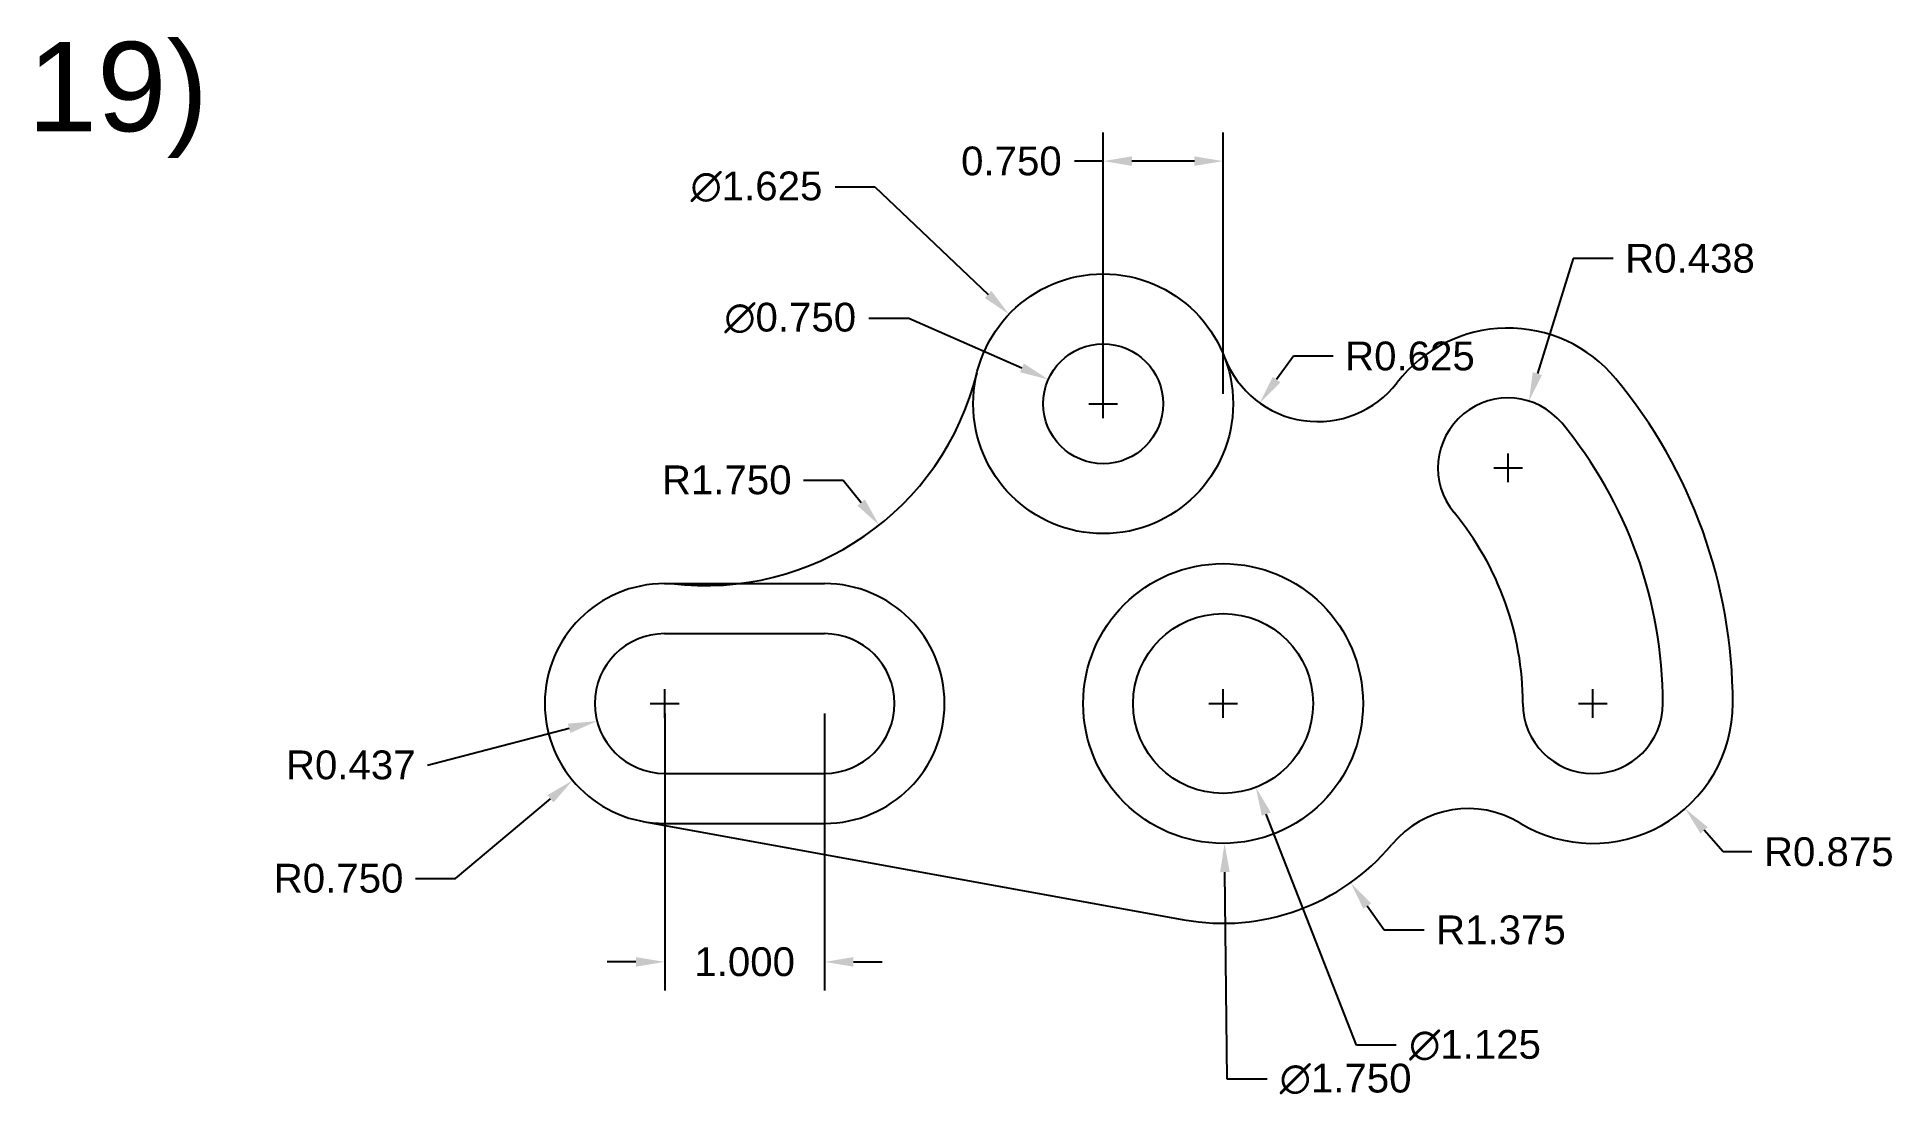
# Model space of a CAD drawing. Header units: millimetres. Extents: x 17.6 to 29.2, y 6 to 12.6.
import ezdxf

# ---------------------------------------------------------------- set-up
doc = ezdxf.new("R2010")
doc.units = ezdxf.units.MM
doc.header["$MEASUREMENT"] = 0
doc.linetypes.add('ACAD_ISO02W100', pattern=[15, 12, -3])
doc.styles.get("Standard").update_dxf_attribs({"font": 'arial.ttf'})
doc.dimstyles.get("Standard").update_dxf_attribs({"dimtxt": 0.18, "dimasz": 0.18, "dimexe": 0.18, "dimexo": 0.0625, "dimgap": 0.09, "dimtad": 0, "dimtih": 1, "dimtoh": 1, "dimdec": 3, "dimzin": 0, "dimdsep": 46, "dimtxsty": 'Standard', "dimcen": 0.09, "dimadec": 0, "dimazin": 0, "dimtfac": 1, "dimtdec": 3, "dimtofl": 0, "dimtmove": 0, "dimatfit": 3, "dimfxl": 1, "dimtolj": 1, "dimtzin": 0, "dimarcsym": 0})

# ---------------------------------------------------------------- blocks, each defined once
blk = doc.blocks.new('*D1')
at = {"color": 0, "lineweight": -2, "transparency": 16777216}
for p, q in [((21.557, 8.404), (21.557, 6.67)), ((22.557, 8.404), (22.557, 6.67))]:
    blk.add_line(p, q, dxfattribs=at)
at = {"color": 0, "linetype": 'ACAD_ISO02W100', "lineweight": -2, "transparency": 16777216}
for p, q in [((21.377, 6.85), (21.197, 6.85)), ((22.737, 6.85), (22.917, 6.85))]:
    blk.add_line(p, q, dxfattribs=at)
at = {"color": 0, "transparency": 16777216}
for points in [[(21.377, 6.88), (21.377, 6.82), (21.557, 6.85)], [(22.737, 6.88), (22.737, 6.82), (22.557, 6.85)]]:
    blk.add_solid(points, dxfattribs=at)
at = {"layer": 'Defpoints', "color": 0, "transparency": 16777216}
for p in [(21.557, 8.466), (22.557, 8.466), (22.557, 6.85)]:
    blk.add_point(p, dxfattribs=at)
at = {"color": 0, "transparency": 16777216, "insert": (22.057, 6.85), "char_height": 0.18, "attachment_point": 5}
blk.add_mtext('\\A1;1.000', dxfattribs=at)
blk = doc.blocks.new('*D2')
at = {"color": 0, "lineweight": -2, "transparency": 16777216}
for p, q in [((24.299, 10.404), (24.299, 12.039)), ((25.049, 10.404), (25.049, 12.039))]:
    blk.add_line(p, q, dxfattribs=at)
at = {"color": 0, "linetype": 'ACAD_ISO02W100', "lineweight": -2, "transparency": 16777216}
for p, q in [((24.299, 11.859), (24.119, 11.859)), ((24.869, 11.859), (24.479, 11.859))]:
    blk.add_line(p, q, dxfattribs=at)
at = {"color": 0, "transparency": 16777216}
for points in [[(24.479, 11.889), (24.479, 11.829), (24.299, 11.859)], [(24.869, 11.889), (24.869, 11.829), (25.049, 11.859)]]:
    blk.add_solid(points, dxfattribs=at)
at = {"layer": 'Defpoints', "color": 0, "transparency": 16777216}
for p in [(24.299, 11.859), (24.299, 10.341), (25.049, 10.341)]:
    blk.add_point(p, dxfattribs=at)
at = {"color": 0, "transparency": 16777216, "insert": (23.725, 11.859), "char_height": 0.18, "attachment_point": 5}
blk.add_mtext('\\A1;0.750', dxfattribs=at)
blk = doc.blocks.new('*D3')
at = {"color": 0, "linetype": 'ACAD_ISO02W100', "lineweight": -2, "transparency": 16777216}
for p, q in [((22.834, 10.877), (23.084, 10.877)), ((23.084, 10.877), (23.791, 10.565))]:
    blk.add_line(p, q, dxfattribs=at)
at = {"color": 0, "lineweight": -2, "transparency": 16777216}
for p, q in [((24.209, 10.341), (24.389, 10.341)), ((24.299, 10.251), (24.299, 10.431))]:
    blk.add_line(p, q, dxfattribs=at)
at = {"color": 0, "transparency": 16777216}
blk.add_solid([(23.803, 10.593), (23.779, 10.538), (23.956, 10.493)], dxfattribs=at)
at = {"layer": 'Defpoints', "color": 0, "transparency": 16777216}
for p in [(23.956, 10.493), (24.642, 10.19)]:
    blk.add_point(p, dxfattribs=at)
at = {"color": 0, "transparency": 16777216, "insert": (22.342, 10.877), "char_height": 0.18, "attachment_point": 5}
blk.add_mtext('\\A1;∅0.750', dxfattribs=at)
blk = doc.blocks.new('*D4')
at = {"color": 0, "linetype": 'ACAD_ISO02W100', "lineweight": -2, "transparency": 16777216}
for p, q in [((22.623, 11.698), (22.872, 11.698)), ((22.872, 11.698), (23.58, 11.025))]:
    blk.add_line(p, q, dxfattribs=at)
at = {"color": 0, "lineweight": -2, "transparency": 16777216}
for p, q in [((24.209, 10.341), (24.389, 10.341)), ((24.299, 10.251), (24.299, 10.431))]:
    blk.add_line(p, q, dxfattribs=at)
at = {"color": 0, "transparency": 16777216}
blk.add_solid([(23.6, 11.047), (23.559, 11.003), (23.71, 10.901)], dxfattribs=at)
at = {"layer": 'Defpoints', "color": 0, "transparency": 16777216}
for p in [(23.71, 10.901), (24.888, 9.781)]:
    blk.add_point(p, dxfattribs=at)
at = {"color": 0, "transparency": 16777216, "insert": (22.131, 11.698), "char_height": 0.18, "attachment_point": 5}
blk.add_mtext('\\A1;∅1.625', dxfattribs=at)
blk = doc.blocks.new('*D5')
at = {"color": 0, "lineweight": -2, "transparency": 16777216}
for p, q in [((25.049, 8.376), (25.049, 8.556)), ((24.959, 8.466), (25.139, 8.466))]:
    blk.add_line(p, q, dxfattribs=at)
at = {"color": 0, "linetype": 'ACAD_ISO02W100', "lineweight": -2, "transparency": 16777216}
for p, q in [((25.882, 6.328), (25.319, 7.774)), ((26.131, 6.328), (25.882, 6.328))]:
    blk.add_line(p, q, dxfattribs=at)
at = {"color": 0, "transparency": 16777216}
blk.add_solid([(25.347, 7.785), (25.291, 7.764), (25.253, 7.942)], dxfattribs=at)
at = {"layer": 'Defpoints', "color": 0, "transparency": 16777216}
for p in [(24.845, 8.99), (25.253, 7.942)]:
    blk.add_point(p, dxfattribs=at)
at = {"color": 0, "transparency": 16777216, "insert": (26.624, 6.328), "char_height": 0.18, "attachment_point": 5}
blk.add_mtext('\\A1;∅1.125', dxfattribs=at)
blk = doc.blocks.new('*D6')
at = {"color": 0, "lineweight": -2, "transparency": 16777216}
for p, q in [((25.049, 8.376), (25.049, 8.556)), ((24.959, 8.466), (25.139, 8.466))]:
    blk.add_line(p, q, dxfattribs=at)
at = {"color": 0, "linetype": 'ACAD_ISO02W100', "lineweight": -2, "transparency": 16777216}
for p, q in [((25.074, 6.117), (25.06, 7.411)), ((25.324, 6.117), (25.074, 6.117))]:
    blk.add_line(p, q, dxfattribs=at)
at = {"color": 0, "transparency": 16777216}
blk.add_solid([(25.09, 7.412), (25.03, 7.411), (25.058, 7.591)], dxfattribs=at)
at = {"layer": 'Defpoints', "color": 0, "transparency": 16777216}
for p in [(25.04, 9.341), (25.058, 7.591)]:
    blk.add_point(p, dxfattribs=at)
at = {"color": 0, "transparency": 16777216, "insert": (25.815, 6.117), "char_height": 0.18, "attachment_point": 5}
blk.add_mtext('\\A1;∅1.750', dxfattribs=at)
blk = doc.blocks.new('*D7')
at = {"color": 0, "lineweight": -2, "transparency": 16777216}
for p, q in [((21.557, 8.376), (21.557, 8.556)), ((21.467, 8.466), (21.647, 8.466))]:
    blk.add_line(p, q, dxfattribs=at)
at = {"color": 0, "linetype": 'ACAD_ISO02W100', "lineweight": -2, "transparency": 16777216}
for p, q in [((20.248, 7.372), (20.843, 7.87)), ((19.998, 7.372), (20.248, 7.372))]:
    blk.add_line(p, q, dxfattribs=at)
at = {"color": 0, "transparency": 16777216}
blk.add_solid([(20.824, 7.893), (20.862, 7.847), (20.981, 7.985)], dxfattribs=at)
at = {"layer": 'Defpoints', "color": 0, "transparency": 16777216}
for p in [(21.557, 8.466), (20.981, 7.985)]:
    blk.add_point(p, dxfattribs=at)
at = {"color": 0, "transparency": 16777216, "insert": (19.518, 7.372), "char_height": 0.18, "attachment_point": 5}
blk.add_mtext('\\A1;R0.750', dxfattribs=at)
blk = doc.blocks.new('*D8')
at = {"color": 0, "lineweight": -2, "transparency": 16777216}
for p, q in [((21.557, 8.376), (21.557, 8.556)), ((21.467, 8.466), (21.647, 8.466))]:
    blk.add_line(p, q, dxfattribs=at)
at = {"color": 0, "linetype": 'ACAD_ISO02W100', "lineweight": -2, "transparency": 16777216}
blk.add_line((20.073, 8.081), (20.96, 8.311), dxfattribs=at)
at = {"color": 0, "transparency": 16777216}
blk.add_solid([(20.952, 8.34), (20.967, 8.282), (21.134, 8.356)], dxfattribs=at)
at = {"layer": 'Defpoints', "color": 0, "transparency": 16777216}
for p in [(21.134, 8.356), (21.557, 8.466)]:
    blk.add_point(p, dxfattribs=at)
at = {"color": 0, "transparency": 16777216, "insert": (19.594, 8.081), "char_height": 0.18, "attachment_point": 5}
blk.add_mtext('\\A1;R0.437', dxfattribs=at)
blk = doc.blocks.new('*D9')
at = {"color": 0, "linetype": 'ACAD_ISO02W100', "lineweight": -2, "transparency": 16777216}
for p, q in [((22.424, 9.864), (22.674, 9.864)), ((22.674, 9.864), (22.786, 9.723))]:
    blk.add_line(p, q, dxfattribs=at)
at = {"color": 0, "transparency": 16777216}
blk.add_solid([(22.809, 9.742), (22.762, 9.704), (22.898, 9.582)], dxfattribs=at)
at = {"layer": 'Defpoints', "color": 0, "transparency": 16777216}
for p in [(21.811, 10.953), (22.898, 9.582)]:
    blk.add_point(p, dxfattribs=at)
at = {"color": 0, "transparency": 16777216, "insert": (21.945, 9.864), "char_height": 0.18, "attachment_point": 5}
blk.add_mtext('\\A1;R1.750', dxfattribs=at)
blk = doc.blocks.new('*D10')
at = {"color": 0, "linetype": 'ACAD_ISO02W100', "lineweight": -2, "transparency": 16777216}
for p, q in [((27.238, 11.25), (27.014, 10.53)), ((27.488, 11.25), (27.238, 11.25))]:
    blk.add_line(p, q, dxfattribs=at)
at = {"color": 0, "lineweight": -2, "transparency": 16777216}
for p, q in [((26.831, 9.85), (26.831, 10.03)), ((26.741, 9.94), (26.921, 9.94))]:
    blk.add_line(p, q, dxfattribs=at)
at = {"color": 0, "transparency": 16777216}
blk.add_solid([(26.985, 10.539), (27.043, 10.521), (26.961, 10.358)], dxfattribs=at)
at = {"layer": 'Defpoints', "color": 0, "transparency": 16777216}
for p in [(26.961, 10.358), (26.831, 9.94)]:
    blk.add_point(p, dxfattribs=at)
at = {"color": 0, "transparency": 16777216, "insert": (27.968, 11.25), "char_height": 0.18, "attachment_point": 5}
blk.add_mtext('\\A1;R0.438', dxfattribs=at)
blk = doc.blocks.new('*D11')
at = {"color": 0, "lineweight": -2, "transparency": 16777216}
for p, q in [((27.361, 8.376), (27.361, 8.556)), ((27.271, 8.466), (27.451, 8.466))]:
    blk.add_line(p, q, dxfattribs=at)
at = {"color": 0, "linetype": 'ACAD_ISO02W100', "lineweight": -2, "transparency": 16777216}
for p, q in [((28.175, 7.538), (28.057, 7.673)), ((28.355, 7.538), (28.175, 7.538))]:
    blk.add_line(p, q, dxfattribs=at)
at = {"color": 0, "transparency": 16777216}
blk.add_solid([(28.079, 7.693), (28.034, 7.653), (27.938, 7.809)], dxfattribs=at)
at = {"layer": 'Defpoints', "color": 0, "transparency": 16777216}
for p in [(27.361, 8.466), (27.938, 7.809)]:
    blk.add_point(p, dxfattribs=at)
at = {"color": 0, "transparency": 16777216, "insert": (28.836, 7.538), "char_height": 0.18, "attachment_point": 5}
blk.add_mtext('\\A1;R0.875', dxfattribs=at)
blk = doc.blocks.new('*D12')
at = {"color": 0, "lineweight": -2, "transparency": 16777216}
for p, q in [((25.049, 8.376), (25.049, 8.556)), ((24.959, 8.466), (25.139, 8.466))]:
    blk.add_line(p, q, dxfattribs=at)
at = {"color": 0, "linetype": 'ACAD_ISO02W100', "lineweight": -2, "transparency": 16777216}
for p, q in [((26.056, 7.049), (25.95, 7.199)), ((26.305, 7.049), (26.056, 7.049))]:
    blk.add_line(p, q, dxfattribs=at)
at = {"color": 0, "transparency": 16777216}
blk.add_solid([(25.974, 7.216), (25.926, 7.182), (25.846, 7.346)], dxfattribs=at)
at = {"layer": 'Defpoints', "color": 0, "transparency": 16777216}
for p in [(25.049, 8.466), (25.846, 7.346)]:
    blk.add_point(p, dxfattribs=at)
at = {"color": 0, "transparency": 16777216, "insert": (26.786, 7.049), "char_height": 0.18, "attachment_point": 5}
blk.add_mtext('\\A1;R1.375', dxfattribs=at)
blk = doc.blocks.new('*D14')
at = {"color": 0, "linetype": 'ACAD_ISO02W100', "lineweight": -2, "transparency": 16777216}
for p, q in [((25.488, 10.639), (25.383, 10.492)), ((25.737, 10.639), (25.488, 10.639))]:
    blk.add_line(p, q, dxfattribs=at)
at = {"color": 0, "transparency": 16777216}
blk.add_solid([(25.359, 10.51), (25.407, 10.475), (25.278, 10.346)], dxfattribs=at)
at = {"layer": 'Defpoints', "color": 0, "transparency": 16777216}
for p in [(25.642, 10.854), (25.278, 10.346)]:
    blk.add_point(p, dxfattribs=at)
at = {"color": 0, "transparency": 16777216, "insert": (26.217, 10.639), "char_height": 0.18, "attachment_point": 5}
blk.add_mtext('\\A1;R0.625', dxfattribs=at)

msp = doc.modelspace()

# ---------------------------------------------------------------- linework, layer by layer
for p, q in [((21.5569, 9.2162), (22.5569, 9.2162)), ((21.5569, 8.9032), (22.5569, 8.9032)), ((21.5569, 8.0292), (22.5569, 8.0292)), ((21.4226, 7.7283), (24.8028, 7.1134)), ((21.5569, 7.7162), (22.5569, 7.7162))]:
    msp.add_line(p, q)
for centre, radius in [((24.2989, 10.3412), 0.8125), ((24.2989, 10.3412), 0.375), ((25.0489, 8.4662), 0.875), ((25.0489, 8.4662), 0.5625)]:
    msp.add_circle(centre, radius)
for centre, radius, start, end in [((26.8305, 9.9397), 0.875, 39.59174, 142.42593), ((25.0489, 8.4662), 2.312, 50.46252, 50.46252), ((25.6417, 10.8544), 0.625, 200.91435, 322.42593), ((21.8106, 10.9533), 1.75, 263.03782, 346.18033), ((25.0489, 8.4662), 3.187, 0, 39.59174), ((26.8305, 9.9397), 0.438, 39.59174, 219.59174), ((25.0489, 8.4662), 2.75, 0, 39.59174), ((25.0489, 8.4662), 1.874, 0, 39.59174), ((21.5569, 8.4662), 0.75, 90, 270), ((22.5569, 8.4662), 0.75, 270, 90), ((21.5569, 8.4662), 0.437, 90, 270), ((22.5569, 8.4662), 0.437, 270, 90), ((27.3609, 8.4662), 0.875, 238.7777, 0), ((27.3609, 8.4662), 0.438, 180, 0), ((26.5833, 7.1835), 0.625, 58.7777, 140.1058), ((25.0489, 8.4662), 1.375, 259.68962, 320.1058)]:
    msp.add_arc(centre, radius, start, end)

# ---------------------------------------------------------------- texts
at = {"linetype": 'ACAD_ISO02W100'}
msp.add_text('19)', height=0.55931, dxfattribs=at).set_placement((17.5732, 12.0458))

# ---------------------------------------------------------------- dimensions: what is measured, and where the dimension line sits
for base, p1, p2, picture, middle in [((24.2989, 11.8593), (25.0489, 10.3412), (24.2989, 10.3412), '*D2', (23.7255, 11.8593)), ((22.5569, 6.8504), (21.5569, 8.4662), (22.5569, 8.4662), '*D1', (22.0569, 6.8504))]:
    dim = msp.add_linear_dim(base=base, p1=p1, p2=p2, dimstyle='Standard')
    dim.commit()
    dim.dimension.update_dxf_attribs({"geometry": picture, "text_midpoint": middle})
for p1, p2, picture, middle in [((24.8877, 9.7814), (23.7101, 10.9011), '*D4', (22.1309, 11.6978)), ((24.642, 10.1898), (23.9558, 10.4926), '*D3', (22.3423, 10.8774)), ((25.0396, 9.3412), (25.0582, 7.5913), '*D6', (25.815, 6.1171)), ((24.8446, 8.9903), (25.2532, 7.9421), '*D5', (26.6235, 6.3284))]:
    dim = msp.add_diameter_dim_2p(p1=p1, p2=p2, dimstyle='Standard')
    dim.commit()
    dim.dimension.update_dxf_attribs({"geometry": picture, "text_midpoint": middle, "dimtype": 163})
for center, mpoint, picture, middle in [((26.8305, 9.9397), (26.9606, 10.3579), '*D10', (27.9676, 11.2503)), ((21.8106, 10.9533), (22.8978, 9.582), '*D9', (21.9447, 9.8641)), ((25.6417, 10.8544), (25.2784, 10.3458), '*D14', (26.2171, 10.6387)), ((21.5569, 8.4662), (20.9813, 7.9854), '*D7', (19.5181, 7.3725)), ((21.5569, 8.4662), (21.1339, 8.3564), '*D8', (20.0734, 8.0809)), ((25.0489, 8.4662), (25.8457, 7.3456), '*D12', (26.7859, 7.0493))]:
    dim = msp.add_radius_dim(center=center, mpoint=mpoint, dimstyle='Standard')
    dim.commit()
    dim.dimension.update_dxf_attribs({"geometry": picture, "text_midpoint": middle, "dimtype": 164})
dim = msp.add_radius_dim(center=(27.3609, 8.4662), mpoint=(27.938, 7.8085), dimstyle='Standard')
dim.commit()
dim.dimension.update_dxf_attribs({"geometry": '*D11', "text_midpoint": (28.8359, 7.5379)})

doc.saveas('drawing.dxf')
